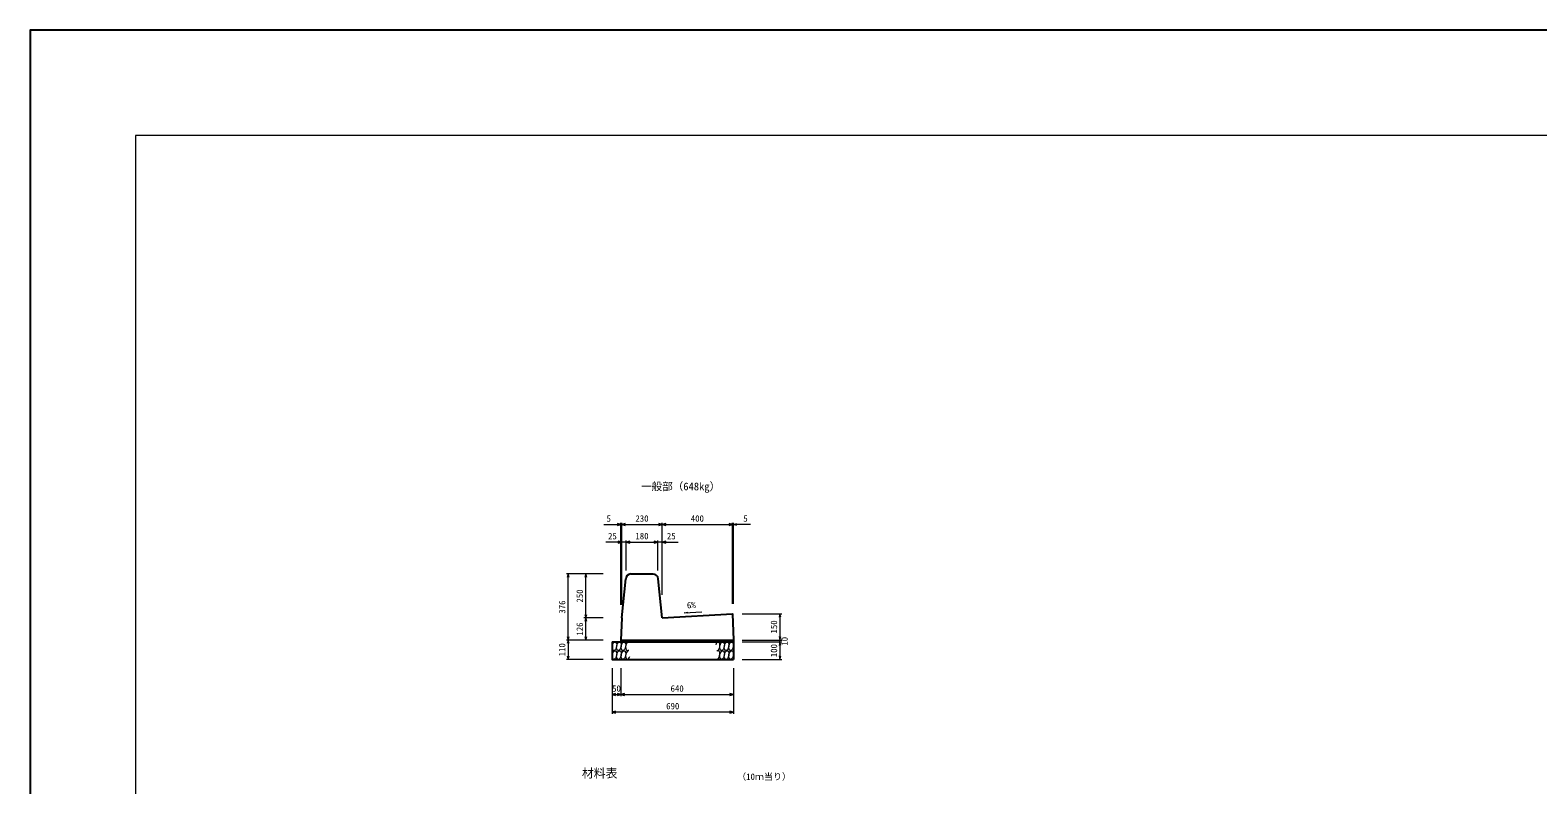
# Model space of a CAD drawing. Units: millimetres, scale not verified. Extents: x -12600 to 12600, y -8910 to 8910.
# Drawn here: x -12600 to -4024, y 4616 to 8910 of the extents above; entities that cross this region are included whole.
import ezdxf
from ezdxf.enums import TextEntityAlignment as Align

# ---------------------------------------------------------------- set-up
doc = ezdxf.new("R2010")
doc.units = ezdxf.units.MM
doc.header["$LTSCALE"] = 30
for name, color, linetype, lineweight in [('0-0_DIM', 7, 'Continuous', 13), ('0-1_Defpoints', 5, 'Continuous', 25), ('0-2_HATCH', 6, 'Continuous', 25), ('0-5_OUTLINE', 3, 'Continuous', 25), ('0-7_TXT', 7, 'Continuous', 25), ('0-8_WAKU', 3, 'Continuous', 13)]:
    doc.layers.add(name, color=color, linetype=linetype, lineweight=lineweight)
doc.styles.add('ＭＳ ゴシック', font='')
doc.styles.get('ＭＳ ゴシック').set_extended_font_data('MS Gothic')

msp = doc.modelspace()

# ---------------------------------------------------------------- linework, layer by layer
at = {"layer": '0-0_DIM'}
for p, q in [((-9337.54, 6096.77), (-9239.84, 6096.77)), ((-9239.84, 5640.63), (-9239.84, 6106.77)), ((-9234.84, 5640.63), (-9234.84, 6106.77)), ((-9234.84, 6096.77), (-9004.84, 6096.77)), ((-9004.84, 5696.77), (-9004.84, 6106.77)), ((-9004.84, 6096.77), (-8604.84, 6096.77)), ((-8604.84, 5645.54), (-8604.84, 6106.77)), ((-8599.84, 5645.54), (-8599.84, 6106.77)), ((-8502.14, 6096.77), (-8599.84, 6096.77)), ((-9209.84, 5835.28), (-9209.84, 6006.77)), ((-9029.84, 5835.28), (-9029.84, 6006.77)), ((-9234.84, 5996.77), (-9324.84, 5996.77)), ((-9209.84, 5996.77), (-9234.84, 5996.77)), ((-9209.84, 5996.77), (-9029.84, 5996.77)), ((-9004.84, 5996.77), (-9029.84, 5996.77)), ((-9004.84, 5996.77), (-8914.84, 5996.77)), ((-9339.84, 5815.35), (-9549.84, 5815.35)), ((-9539.84, 5439.35), (-9539.84, 5815.35)), ((-9439.84, 5565.35), (-9439.84, 5815.35)), ((-8879.43, 5594.3), (-8779.61, 5600.29)), ((-8549.84, 5589.35), (-8325.23, 5589.35)), ((-8335.23, 5589.35), (-8335.23, 5439.35)), ((-9339.84, 5565.35), (-9449.84, 5565.35)), ((-9439.84, 5439.35), (-9439.84, 5565.35)), ((-9339.84, 5439.35), (-9549.84, 5439.35)), ((-9539.84, 5439.35), (-9539.84, 5329.35)), ((-8549.84, 5439.35), (-8325.23, 5439.35)), ((-8549.84, 5429.35), (-8325.23, 5429.35)), ((-8335.23, 5429.35), (-8335.23, 5439.35)), ((-8335.23, 5429.35), (-8335.23, 5329.35)), ((-9339.84, 5329.35), (-9549.84, 5329.35)), ((-8549.84, 5329.35), (-8325.23, 5329.35)), ((-9289.84, 5279.35), (-9289.84, 5019.35)), ((-9239.84, 5279.35), (-9239.84, 5119.35)), ((-8599.84, 5279.35), (-8599.84, 5019.35)), ((-9289.84, 5129.35), (-9239.84, 5129.35)), ((-9239.84, 5129.35), (-8599.84, 5129.35)), ((-8599.84, 5029.35), (-9289.84, 5029.35))]:
    msp.add_line(p, q, dxfattribs=at)
at = {"layer": '0-0_DIM', "lineweight": 25}
for p, q in [((-9234.84, 6096.77), (-9239.84, 6096.77)), ((-8604.84, 6096.77), (-8599.84, 6096.77))]:
    msp.add_line(p, q, dxfattribs=at)
at = {"layer": '0-0_DIM'}
for points in [[(-9259.84, 6091.41), (-9239.84, 6096.77), (-9259.84, 6102.13)], [(-9214.84, 6102.13), (-9234.84, 6096.77), (-9214.84, 6091.41)], [(-9024.84, 6091.41), (-9004.84, 6096.77), (-9024.84, 6102.13)], [(-8984.84, 6102.13), (-9004.84, 6096.77), (-8984.84, 6091.41)], [(-8624.84, 6091.41), (-8604.84, 6096.77), (-8624.84, 6102.13)], [(-8579.84, 6091.41), (-8599.84, 6096.77), (-8579.84, 6102.13)], [(-9254.84, 5991.41), (-9234.84, 5996.77), (-9254.84, 6002.13)], [(-9189.84, 6002.13), (-9209.84, 5996.77), (-9189.84, 5991.41)], [(-9049.84, 5991.41), (-9029.84, 5996.77), (-9049.84, 6002.13)], [(-8984.84, 6002.13), (-9004.84, 5996.77), (-8984.84, 5991.41)], [(-9534.48, 5795.35), (-9539.84, 5815.35), (-9545.2, 5795.35)], [(-9434.48, 5795.35), (-9439.84, 5815.35), (-9445.2, 5795.35)], [(-9445.2, 5585.35), (-9439.84, 5565.35), (-9434.48, 5585.35)], [(-8859.27, 5592.17), (-8879.43, 5594.3), (-8859.67, 5598.83)], [(-8329.87, 5569.35), (-8335.23, 5589.35), (-8340.58, 5569.35)], [(-9434.48, 5545.35), (-9439.84, 5565.35), (-9445.2, 5545.35)], [(-9545.2, 5459.35), (-9539.84, 5439.35), (-9534.48, 5459.35)], [(-9534.48, 5419.35), (-9539.84, 5439.35), (-9545.2, 5419.35)], [(-9445.2, 5459.35), (-9439.84, 5439.35), (-9434.48, 5459.35)], [(-8340.58, 5459.35), (-8335.23, 5439.35), (-8329.87, 5459.35)], [(-8329.87, 5409.35), (-8335.23, 5429.35), (-8340.58, 5409.35)], [(-9545.2, 5349.35), (-9539.84, 5329.35), (-9534.48, 5349.35)], [(-8340.58, 5349.35), (-8335.23, 5329.35), (-8329.87, 5349.35)], [(-9269.84, 5134.71), (-9289.84, 5129.35), (-9269.84, 5124)], [(-9259.84, 5124), (-9239.84, 5129.35), (-9259.84, 5134.71)], [(-9219.84, 5134.71), (-9239.84, 5129.35), (-9219.84, 5124)], [(-8619.84, 5124), (-8599.84, 5129.35), (-8619.84, 5134.71)], [(-9269.84, 5034.71), (-9289.84, 5029.35), (-9269.84, 5024)], [(-8619.84, 5024), (-8599.84, 5029.35), (-8619.84, 5034.71)]]:
    msp.add_lwpolyline(points, dxfattribs=at)
at = {"layer": '0-1_Defpoints'}
msp.add_lwpolyline([(-12600, -8910), (12600, -8910), (12600, 8910), (-12600, 8910)], close=True, dxfattribs=at)
at = {"layer": '0-2_HATCH', "lineweight": 13}
for centre, major_axis in [((-9276.63, 5404.35), (4.34, 24.62)), ((-9251.06, 5404.35), (4.34, 24.62)), ((-9225.48, 5404.35), (4.34, 24.62)), ((-8664.2, 5404.35), (-4.34, -24.62)), ((-8638.62, 5404.35), (-4.34, -24.62)), ((-8613.04, 5404.35), (-4.34, -24.62)), ((-9276.63, 5354.35), (4.34, 24.62)), ((-9251.06, 5354.35), (4.34, 24.62)), ((-9225.48, 5354.35), (4.34, 24.62)), ((-8664.2, 5354.35), (-4.34, -24.62)), ((-8638.62, 5354.35), (-4.34, -24.62)), ((-8613.04, 5354.35), (-4.34, -24.62))]:
    msp.add_ellipse(centre, major_axis=major_axis, ratio=0.5, dxfattribs=at)
for centre, major_axis, start_param, end_param in [((-9199.9, 5404.35), (4.34, 24.62), 0.65491, 3.7870334), ((-8689.78, 5404.35), (-4.34, -24.62), 6.247078, 10.7595812), ((-9199.9, 5354.35), (4.34, 24.62), 6.247078, 10.7595812), ((-8689.78, 5354.35), (-4.34, -24.62), 0.65491, 3.7870334)]:
    msp.add_ellipse(centre, major_axis=major_axis, ratio=0.5, start_param=start_param, end_param=end_param, dxfattribs=at)
at = {"layer": '0-5_OUTLINE'}
for p, q in [((-9234.84, 5565.35), (-9212.54, 5788.34)), ((-9182.69, 5815.35), (-9056.99, 5815.35)), ((-9004.84, 5565.35), (-9027.14, 5788.34)), ((-9234.84, 5565.35), (-9239.84, 5439.35)), ((-9289.84, 5429.35), (-8599.84, 5429.35)), ((-9239.84, 5439.35), (-8599.84, 5439.35)), ((-9239.84, 5439.35), (-9239.84, 5429.35)), ((-8599.84, 5439.35), (-8599.84, 5329.35))]:
    msp.add_line(p, q, dxfattribs=at)
for points in [[(-9004.84, 5565.35), (-8604.84, 5589.35), (-8599.84, 5439.35)], [(-9289.84, 5429.35), (-9289.84, 5329.35), (-8599.84, 5329.35)]]:
    msp.add_lwpolyline(points, dxfattribs=at)
for centre, start, end in [((-9182.69, 5785.35), 90, 177.2835), ((-9056.99, 5785.35), 5.71059, 88.37304)]:
    msp.add_arc(centre, 30, start, end, dxfattribs=at)
at = {"layer": '0-8_WAKU'}
msp.add_lwpolyline([(-12000, -8310), (12000, -8310), (12000, 8310), (-12000, 8310)], close=True, dxfattribs=at)

# ---------------------------------------------------------------- texts
at = {"layer": '0-0_DIM', "style": 'ＭＳ ゴシック'}
for s, p in [('5', (-9321.3, 6101.77)), ('230', (-9157.34, 6101.77)), ('400', (-8842.34, 6101.77)), ('5', (-8543.38, 6101.77)), ('25', (-9312.81, 6001.64)), ('180', (-9157.34, 6001.77)), ('25', (-8978.3, 6001.64)), ('50', (-9289.84, 5134.35)), ('640', (-8957.34, 5134.35)), ('690', (-8982.34, 5034.35))]:
    msp.add_text(s, height=36.66, dxfattribs=at).set_placement(p, align=Align.BOTTOM_LEFT)
for s, rotation, p in [('376', 90, (-9544.84, 5589.85)), ('250', 90, (-9444.84, 5652.85)), ('6%', 3.434, (-8862.72, 5608.07)), ('126', 90, (-9444.84, 5464.85)), ('150', 90, (-8340.23, 5476.85)), ('110', 90, (-9544.84, 5346.85)), ('100', 90, (-8340.23, 5341.85)), ('10', 90, (-8279.97, 5407.45))]:
    msp.add_text(s, height=36.66, rotation=rotation, dxfattribs=at).set_placement(p, align=Align.BOTTOM_LEFT)
at = {"layer": '0-7_TXT', "style": 'ＭＳ ゴシック'}
for s, height, p in [('一般部（648kg）', 43.99, (-9124.99, 6278.43)), ('材料表', 49.49, (-9461.94, 4642)), ('（10ｍ当り）', 36.66, (-8578.61, 4632.83))]:
    msp.add_text(s, height=height, dxfattribs=at).set_placement(p, align=Align.BOTTOM_LEFT)

doc.saveas('drawing.dxf')
